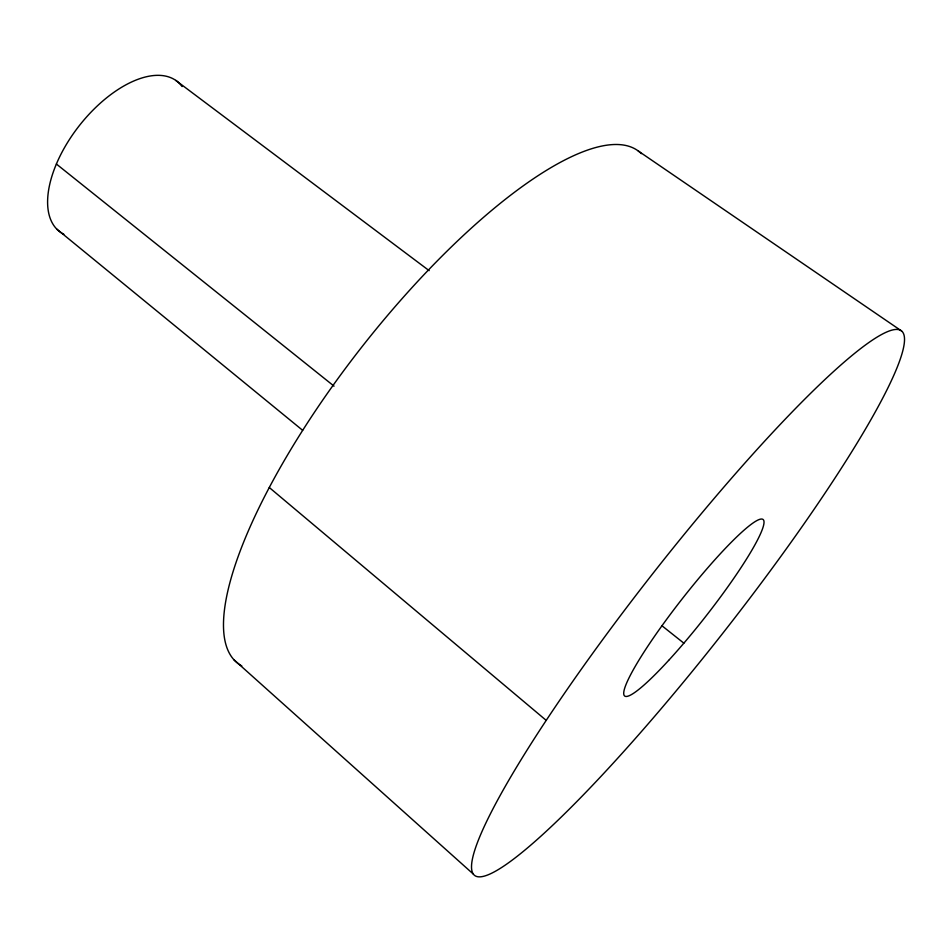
<?xml version="1.0" encoding="UTF-8"?>
<svg xmlns="http://www.w3.org/2000/svg" width="952" height="952" viewBox="0 0 952 952"><rect width="100%" height="100%" fill="white"/><g stroke="black" fill="none" stroke-linecap="round" stroke-linejoin="round"><path stroke-width="1.43" d="M638.209 150.951L901.568 330.975A345.969 45.946 -51.9 0 1 612.088 764.373A345.969 45.946 -51.9 0 1 550.363 714.131A345.969 45.946 -51.9 0 1 901.568 330.975M175.811 80.408L429.15 270.642M662.152 625.916L683.857 643.171M56.382 164.018L334.045 386.143M56.751 229.087L302.641 430.316M269.285 487.507L546.21 720.378M233.811 659.629L473.192 873.96M241.796 665.924A325.156 97.366 -51.9 0 1 359.915 349.42A325.156 97.366 -51.9 0 1 641.362 153.641M63.843 234.251A95.367 49.552 -51.9 0 1 80.337 124.355A95.367 49.552 -51.9 0 1 182.07 86.549M668.625 660.414A112.146 14.673 -51.9 0 0 763.171 519.59A112.146 14.673 -51.9 0 0 649.788 643.254A112.146 14.673 -51.9 0 0 668.625 660.414"/></g></svg>
